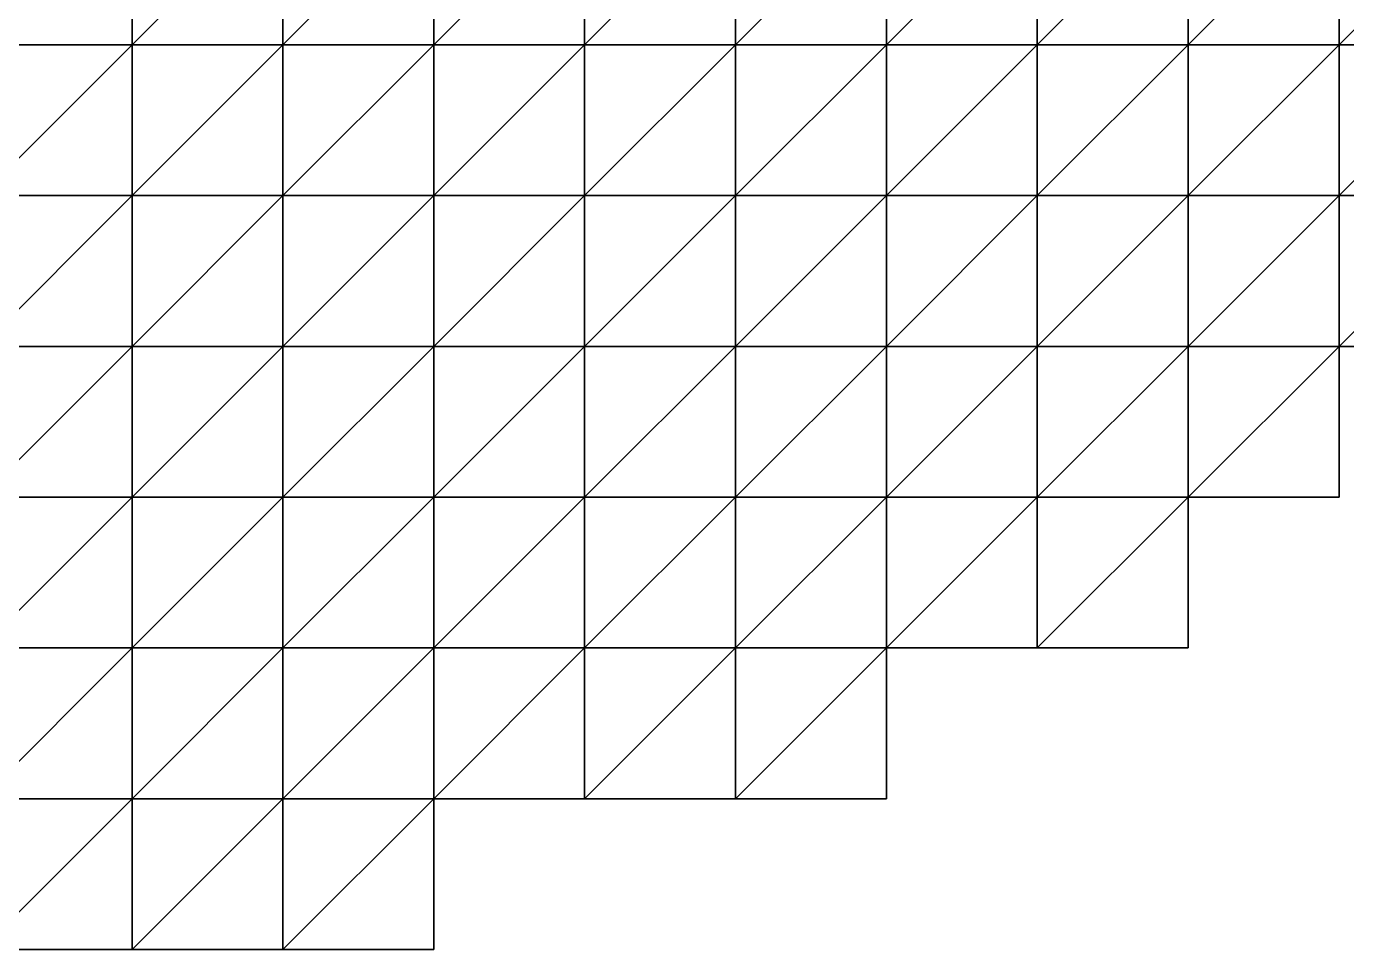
# Model space of a CAD drawing. Extents: x 292020 to 295740, y 4557680 to 4560040.
# Drawn here: x 294126 to 294301, y 4558420 to 4558542.4 of the extents above; entities that cross this region are included whole.
import ezdxf

# ---------------------------------------------------------------- set-up
doc = ezdxf.new("R2010")
doc.units = 0
doc.layers.add('RUN201_4_-_RUN201_NODOMAIN5_20X', color=7, linetype='CONTINUOUS')

msp = doc.modelspace()

# ---------------------------------------------------------------- linework, layer by layer
at = {"layer": 'RUN201_4_-_RUN201_NODOMAIN5_20X'}
for points in [[(294120, 4558560, 1840), (294120, 4558540, 1840), (294140, 4558560, 1840)], [(294140, 4558560, 1840), (294120, 4558540, 1840), (294140, 4558540, 1840)], [(294140, 4558560, 1960), (294120, 4558540, 1960), (294120, 4558560, 1960)], [(294140, 4558540, 1960), (294120, 4558540, 1960), (294140, 4558560, 1960)], [(294140, 4558560, 1820), (294140, 4558540, 1820), (294160, 4558560, 1820)], [(294160, 4558560, 1820), (294140, 4558540, 1820), (294160, 4558540, 1820)], [(294140, 4558560, 1820), (294140, 4558540, 1840), (294140, 4558540, 1820)], [(294140, 4558560, 1840), (294140, 4558540, 1840), (294140, 4558560, 1820)], [(294160, 4558560, 1960), (294140, 4558540, 1960), (294140, 4558560, 1960)], [(294160, 4558540, 1960), (294140, 4558540, 1960), (294160, 4558560, 1960)], [(294160, 4558560, 1820), (294160, 4558540, 1820), (294180, 4558560, 1820)], [(294180, 4558560, 1820), (294160, 4558540, 1820), (294180, 4558540, 1820)], [(294180, 4558560, 1960), (294160, 4558540, 1960), (294160, 4558560, 1960)], [(294180, 4558540, 1960), (294160, 4558540, 1960), (294180, 4558560, 1960)], [(294180, 4558540, 1820), (294180, 4558540, 1840), (294180, 4558560, 1820)], [(294180, 4558560, 1820), (294180, 4558540, 1840), (294180, 4558560, 1840)], [(294180, 4558560, 1840), (294180, 4558540, 1840), (294200, 4558560, 1840)], [(294200, 4558560, 1840), (294180, 4558540, 1840), (294200, 4558540, 1840)], [(294200, 4558560, 1960), (294180, 4558540, 1960), (294180, 4558560, 1960)], [(294200, 4558540, 1960), (294180, 4558540, 1960), (294200, 4558560, 1960)], [(294200, 4558560, 1840), (294200, 4558540, 1840), (294220, 4558560, 1840)], [(294220, 4558560, 1840), (294200, 4558540, 1840), (294220, 4558540, 1840)], [(294220, 4558560, 1960), (294200, 4558540, 1960), (294200, 4558560, 1960)], [(294220, 4558540, 1960), (294200, 4558540, 1960), (294220, 4558560, 1960)], [(294220, 4558540, 1840), (294220, 4558540, 1860), (294220, 4558560, 1840)], [(294220, 4558560, 1840), (294220, 4558540, 1860), (294220, 4558560, 1860)], [(294220, 4558560, 1860), (294220, 4558540, 1860), (294240, 4558560, 1860)], [(294240, 4558560, 1860), (294220, 4558540, 1860), (294240, 4558540, 1860)], [(294240, 4558560, 1960), (294220, 4558540, 1960), (294220, 4558560, 1960)], [(294240, 4558540, 1960), (294220, 4558540, 1960), (294240, 4558560, 1960)], [(294240, 4558560, 1860), (294240, 4558540, 1860), (294260, 4558560, 1860)], [(294260, 4558560, 1860), (294240, 4558540, 1860), (294260, 4558540, 1860)], [(294260, 4558560, 1960), (294240, 4558540, 1960), (294240, 4558560, 1960)], [(294260, 4558540, 1960), (294240, 4558540, 1960), (294260, 4558560, 1960)], [(294260, 4558540, 1860), (294260, 4558540, 1880), (294260, 4558560, 1860)], [(294260, 4558560, 1860), (294260, 4558540, 1880), (294260, 4558560, 1880)], [(294260, 4558560, 1880), (294260, 4558540, 1880), (294280, 4558560, 1880)], [(294280, 4558560, 1880), (294260, 4558540, 1880), (294280, 4558540, 1880)], [(294280, 4558560, 1960), (294260, 4558540, 1960), (294260, 4558560, 1960)], [(294280, 4558540, 1960), (294260, 4558540, 1960), (294280, 4558560, 1960)], [(294280, 4558540, 1880), (294280, 4558540, 1900), (294280, 4558560, 1880)], [(294280, 4558560, 1880), (294280, 4558540, 1900), (294280, 4558560, 1900)], [(294280, 4558560, 1900), (294280, 4558540, 1900), (294300, 4558560, 1900)], [(294300, 4558560, 1900), (294280, 4558540, 1900), (294300, 4558540, 1900)], [(294300, 4558560, 1960), (294280, 4558540, 1960), (294280, 4558560, 1960)], [(294300, 4558540, 1960), (294280, 4558540, 1960), (294300, 4558560, 1960)], [(294300, 4558560, 1900), (294300, 4558540, 1900), (294320, 4558560, 1900)], [(294320, 4558560, 1900), (294300, 4558540, 1900), (294320, 4558540, 1900)], [(294320, 4558560, 1960), (294300, 4558540, 1960), (294300, 4558560, 1960)], [(294320, 4558540, 1960), (294300, 4558540, 1960), (294320, 4558560, 1960)], [(294120, 4558540, 1840), (294120, 4558540, 1860), (294140, 4558540, 1840)], [(294140, 4558540, 1840), (294120, 4558540, 1860), (294140, 4558540, 1860)], [(294120, 4558540, 1860), (294120, 4558520, 1860), (294140, 4558540, 1860)], [(294140, 4558540, 1860), (294120, 4558520, 1860), (294140, 4558520, 1860)], [(294140, 4558540, 1960), (294120, 4558520, 1960), (294120, 4558540, 1960)], [(294140, 4558520, 1960), (294120, 4558520, 1960), (294140, 4558540, 1960)], [(294140, 4558540, 1820), (294140, 4558540, 1840), (294160, 4558540, 1820)], [(294160, 4558540, 1820), (294140, 4558540, 1840), (294160, 4558540, 1840)], [(294140, 4558540, 1840), (294140, 4558520, 1840), (294160, 4558540, 1840)], [(294160, 4558540, 1840), (294140, 4558520, 1840), (294160, 4558520, 1840)], [(294140, 4558540, 1840), (294140, 4558520, 1860), (294140, 4558520, 1840)], [(294140, 4558540, 1860), (294140, 4558520, 1860), (294140, 4558540, 1840)], [(294160, 4558540, 1960), (294140, 4558520, 1960), (294140, 4558540, 1960)], [(294160, 4558520, 1960), (294140, 4558520, 1960), (294160, 4558540, 1960)], [(294160, 4558540, 1820), (294160, 4558540, 1840), (294180, 4558540, 1820)], [(294180, 4558540, 1820), (294160, 4558540, 1840), (294180, 4558540, 1840)], [(294160, 4558540, 1840), (294160, 4558520, 1840), (294180, 4558540, 1840)], [(294180, 4558540, 1840), (294160, 4558520, 1840), (294180, 4558520, 1840)], [(294180, 4558540, 1960), (294160, 4558520, 1960), (294160, 4558540, 1960)], [(294180, 4558520, 1960), (294160, 4558520, 1960), (294180, 4558540, 1960)], [(294180, 4558520, 1840), (294180, 4558520, 1860), (294180, 4558540, 1840)], [(294180, 4558540, 1840), (294180, 4558520, 1860), (294180, 4558540, 1860)], [(294180, 4558540, 1840), (294180, 4558540, 1860), (294200, 4558540, 1840)], [(294200, 4558540, 1840), (294180, 4558540, 1860), (294200, 4558540, 1860)], [(294180, 4558540, 1860), (294180, 4558520, 1860), (294200, 4558540, 1860)], [(294200, 4558540, 1860), (294180, 4558520, 1860), (294200, 4558520, 1860)], [(294200, 4558540, 1960), (294180, 4558520, 1960), (294180, 4558540, 1960)], [(294200, 4558520, 1960), (294180, 4558520, 1960), (294200, 4558540, 1960)], [(294200, 4558540, 1840), (294200, 4558540, 1860), (294220, 4558540, 1840)], [(294220, 4558540, 1840), (294200, 4558540, 1860), (294220, 4558540, 1860)], [(294200, 4558540, 1860), (294200, 4558520, 1860), (294220, 4558540, 1860)], [(294220, 4558540, 1860), (294200, 4558520, 1860), (294220, 4558520, 1860)], [(294220, 4558540, 1960), (294200, 4558520, 1960), (294200, 4558540, 1960)], [(294220, 4558520, 1960), (294200, 4558520, 1960), (294220, 4558540, 1960)], [(294220, 4558520, 1860), (294220, 4558520, 1880), (294220, 4558540, 1860)], [(294220, 4558540, 1860), (294220, 4558520, 1880), (294220, 4558540, 1880)], [(294220, 4558540, 1860), (294220, 4558540, 1880), (294240, 4558540, 1860)], [(294240, 4558540, 1860), (294220, 4558540, 1880), (294240, 4558540, 1880)], [(294220, 4558540, 1880), (294220, 4558520, 1880), (294240, 4558540, 1880)], [(294240, 4558540, 1880), (294220, 4558520, 1880), (294240, 4558520, 1880)], [(294240, 4558540, 1960), (294220, 4558520, 1960), (294220, 4558540, 1960)], [(294240, 4558520, 1960), (294220, 4558520, 1960), (294240, 4558540, 1960)], [(294240, 4558540, 1860), (294240, 4558540, 1880), (294260, 4558540, 1860)], [(294260, 4558540, 1860), (294240, 4558540, 1880), (294260, 4558540, 1880)], [(294240, 4558540, 1880), (294240, 4558520, 1880), (294260, 4558540, 1880)], [(294260, 4558540, 1880), (294240, 4558520, 1880), (294260, 4558520, 1880)], [(294260, 4558540, 1960), (294240, 4558520, 1960), (294240, 4558540, 1960)], [(294260, 4558520, 1960), (294240, 4558520, 1960), (294260, 4558540, 1960)], [(294260, 4558520, 1880), (294260, 4558520, 1900), (294260, 4558540, 1880)], [(294260, 4558540, 1880), (294260, 4558520, 1900), (294260, 4558540, 1900)], [(294260, 4558540, 1880), (294260, 4558540, 1900), (294280, 4558540, 1880)], [(294280, 4558540, 1880), (294260, 4558540, 1900), (294280, 4558540, 1900)], [(294260, 4558540, 1900), (294260, 4558520, 1900), (294280, 4558540, 1900)], [(294280, 4558540, 1900), (294260, 4558520, 1900), (294280, 4558520, 1900)], [(294280, 4558540, 1960), (294260, 4558520, 1960), (294260, 4558540, 1960)], [(294280, 4558520, 1960), (294260, 4558520, 1960), (294280, 4558540, 1960)], [(294280, 4558540, 1900), (294280, 4558520, 1900), (294300, 4558540, 1900)], [(294300, 4558540, 1900), (294280, 4558520, 1900), (294300, 4558520, 1900)], [(294300, 4558540, 1960), (294280, 4558520, 1960), (294280, 4558540, 1960)], [(294300, 4558520, 1960), (294280, 4558520, 1960), (294300, 4558540, 1960)], [(294300, 4558520, 1900), (294300, 4558520, 1920), (294300, 4558540, 1900)], [(294300, 4558540, 1900), (294300, 4558520, 1920), (294300, 4558540, 1920)], [(294300, 4558540, 1900), (294300, 4558540, 1920), (294320, 4558540, 1900)], [(294320, 4558540, 1900), (294300, 4558540, 1920), (294320, 4558540, 1920)], [(294300, 4558540, 1920), (294300, 4558520, 1920), (294320, 4558540, 1920)], [(294320, 4558540, 1920), (294300, 4558520, 1920), (294320, 4558520, 1920)], [(294320, 4558540, 1960), (294300, 4558520, 1960), (294300, 4558540, 1960)], [(294320, 4558520, 1960), (294300, 4558520, 1960), (294320, 4558540, 1960)], [(294120, 4558520, 1860), (294120, 4558520, 1880), (294140, 4558520, 1860)], [(294140, 4558520, 1860), (294120, 4558520, 1880), (294140, 4558520, 1880)], [(294120, 4558520, 1880), (294120, 4558500, 1880), (294140, 4558520, 1880)], [(294140, 4558520, 1880), (294120, 4558500, 1880), (294140, 4558500, 1880)], [(294140, 4558520, 1960), (294120, 4558500, 1960), (294120, 4558520, 1960)], [(294140, 4558500, 1960), (294120, 4558500, 1960), (294140, 4558520, 1960)], [(294140, 4558520, 1840), (294140, 4558520, 1860), (294160, 4558520, 1840)], [(294160, 4558520, 1840), (294140, 4558520, 1860), (294160, 4558520, 1860)], [(294140, 4558520, 1860), (294140, 4558500, 1860), (294160, 4558520, 1860)], [(294160, 4558520, 1860), (294140, 4558500, 1860), (294160, 4558500, 1860)], [(294140, 4558520, 1860), (294140, 4558500, 1880), (294140, 4558500, 1860)], [(294140, 4558520, 1880), (294140, 4558500, 1880), (294140, 4558520, 1860)], [(294160, 4558520, 1960), (294140, 4558500, 1960), (294140, 4558520, 1960)], [(294160, 4558500, 1960), (294140, 4558500, 1960), (294160, 4558520, 1960)], [(294160, 4558520, 1840), (294160, 4558520, 1860), (294180, 4558520, 1840)], [(294180, 4558520, 1840), (294160, 4558520, 1860), (294180, 4558520, 1860)], [(294160, 4558520, 1860), (294160, 4558500, 1860), (294180, 4558520, 1860)], [(294180, 4558520, 1860), (294160, 4558500, 1860), (294180, 4558500, 1860)], [(294180, 4558520, 1960), (294160, 4558500, 1960), (294160, 4558520, 1960)], [(294180, 4558500, 1960), (294160, 4558500, 1960), (294180, 4558520, 1960)], [(294180, 4558500, 1860), (294180, 4558500, 1880), (294180, 4558520, 1860)], [(294180, 4558520, 1860), (294180, 4558500, 1880), (294180, 4558520, 1880)], [(294180, 4558520, 1860), (294180, 4558520, 1880), (294200, 4558520, 1860)], [(294200, 4558520, 1860), (294180, 4558520, 1880), (294200, 4558520, 1880)], [(294180, 4558520, 1880), (294180, 4558500, 1880), (294200, 4558520, 1880)], [(294200, 4558520, 1880), (294180, 4558500, 1880), (294200, 4558500, 1880)], [(294200, 4558520, 1960), (294180, 4558500, 1960), (294180, 4558520, 1960)], [(294200, 4558500, 1960), (294180, 4558500, 1960), (294200, 4558520, 1960)], [(294200, 4558520, 1860), (294200, 4558520, 1880), (294220, 4558520, 1860)], [(294220, 4558520, 1860), (294200, 4558520, 1880), (294220, 4558520, 1880)], [(294200, 4558520, 1880), (294200, 4558500, 1880), (294220, 4558520, 1880)], [(294220, 4558520, 1880), (294200, 4558500, 1880), (294220, 4558500, 1880)], [(294220, 4558520, 1960), (294200, 4558500, 1960), (294200, 4558520, 1960)], [(294220, 4558500, 1960), (294200, 4558500, 1960), (294220, 4558520, 1960)], [(294220, 4558520, 1880), (294220, 4558500, 1880), (294240, 4558520, 1880)], [(294240, 4558520, 1880), (294220, 4558500, 1880), (294240, 4558500, 1880)], [(294240, 4558520, 1960), (294220, 4558500, 1960), (294220, 4558520, 1960)], [(294240, 4558500, 1960), (294220, 4558500, 1960), (294240, 4558520, 1960)], [(294240, 4558500, 1880), (294240, 4558500, 1900), (294240, 4558520, 1880)], [(294240, 4558520, 1880), (294240, 4558500, 1900), (294240, 4558520, 1900)], [(294240, 4558520, 1880), (294240, 4558520, 1900), (294260, 4558520, 1880)], [(294260, 4558520, 1880), (294240, 4558520, 1900), (294260, 4558520, 1900)], [(294240, 4558520, 1900), (294240, 4558500, 1900), (294260, 4558520, 1900)], [(294260, 4558520, 1900), (294240, 4558500, 1900), (294260, 4558500, 1900)], [(294260, 4558520, 1960), (294240, 4558500, 1960), (294240, 4558520, 1960)], [(294260, 4558500, 1960), (294240, 4558500, 1960), (294260, 4558520, 1960)], [(294260, 4558520, 1900), (294260, 4558500, 1900), (294280, 4558520, 1900)], [(294280, 4558520, 1900), (294260, 4558500, 1900), (294280, 4558500, 1900)], [(294280, 4558520, 1960), (294260, 4558500, 1960), (294260, 4558520, 1960)], [(294280, 4558500, 1960), (294260, 4558500, 1960), (294280, 4558520, 1960)], [(294280, 4558500, 1900), (294280, 4558500, 1920), (294280, 4558520, 1900)], [(294280, 4558520, 1900), (294280, 4558500, 1920), (294280, 4558520, 1920)], [(294280, 4558520, 1900), (294280, 4558520, 1920), (294300, 4558520, 1900)], [(294300, 4558520, 1900), (294280, 4558520, 1920), (294300, 4558520, 1920)], [(294280, 4558520, 1920), (294280, 4558500, 1920), (294300, 4558520, 1920)], [(294300, 4558520, 1920), (294280, 4558500, 1920), (294300, 4558500, 1920)], [(294300, 4558520, 1960), (294280, 4558500, 1960), (294280, 4558520, 1960)], [(294300, 4558500, 1960), (294280, 4558500, 1960), (294300, 4558520, 1960)], [(294300, 4558500, 1920), (294300, 4558500, 1940), (294300, 4558520, 1920)], [(294300, 4558520, 1920), (294300, 4558500, 1940), (294300, 4558520, 1940)], [(294300, 4558520, 1920), (294300, 4558520, 1940), (294320, 4558520, 1920)], [(294320, 4558520, 1920), (294300, 4558520, 1940), (294320, 4558520, 1940)], [(294300, 4558520, 1940), (294300, 4558500, 1940), (294320, 4558520, 1940)], [(294320, 4558520, 1940), (294300, 4558500, 1940), (294320, 4558500, 1940)], [(294320, 4558520, 1960), (294300, 4558500, 1960), (294300, 4558520, 1960)], [(294320, 4558500, 1960), (294300, 4558500, 1960), (294320, 4558520, 1960)], [(294120, 4558500, 1880), (294120, 4558500, 1900), (294140, 4558500, 1880)], [(294140, 4558500, 1880), (294120, 4558500, 1900), (294140, 4558500, 1900)], [(294120, 4558500, 1900), (294120, 4558480, 1900), (294140, 4558500, 1900)], [(294140, 4558500, 1900), (294120, 4558480, 1900), (294140, 4558480, 1900)], [(294140, 4558500, 1960), (294120, 4558480, 1960), (294120, 4558500, 1960)], [(294140, 4558480, 1960), (294120, 4558480, 1960), (294140, 4558500, 1960)], [(294140, 4558500, 1860), (294140, 4558500, 1880), (294160, 4558500, 1860)], [(294160, 4558500, 1860), (294140, 4558500, 1880), (294160, 4558500, 1880)], [(294140, 4558500, 1880), (294140, 4558480, 1880), (294160, 4558500, 1880)], [(294160, 4558500, 1880), (294140, 4558480, 1880), (294160, 4558480, 1880)], [(294140, 4558500, 1880), (294140, 4558480, 1900), (294140, 4558480, 1880)], [(294140, 4558500, 1900), (294140, 4558480, 1900), (294140, 4558500, 1880)], [(294160, 4558500, 1960), (294140, 4558480, 1960), (294140, 4558500, 1960)], [(294160, 4558480, 1960), (294140, 4558480, 1960), (294160, 4558500, 1960)], [(294160, 4558500, 1860), (294160, 4558500, 1880), (294180, 4558500, 1860)], [(294180, 4558500, 1860), (294160, 4558500, 1880), (294180, 4558500, 1880)], [(294160, 4558500, 1880), (294160, 4558480, 1880), (294180, 4558500, 1880)], [(294180, 4558500, 1880), (294160, 4558480, 1880), (294180, 4558480, 1880)], [(294180, 4558500, 1960), (294160, 4558480, 1960), (294160, 4558500, 1960)], [(294180, 4558480, 1960), (294160, 4558480, 1960), (294180, 4558500, 1960)], [(294180, 4558480, 1880), (294180, 4558480, 1900), (294180, 4558500, 1880)], [(294180, 4558500, 1880), (294180, 4558480, 1900), (294180, 4558500, 1900)], [(294180, 4558500, 1880), (294180, 4558500, 1900), (294200, 4558500, 1880)], [(294200, 4558500, 1880), (294180, 4558500, 1900), (294200, 4558500, 1900)], [(294180, 4558500, 1900), (294180, 4558480, 1900), (294200, 4558500, 1900)], [(294200, 4558500, 1900), (294180, 4558480, 1900), (294200, 4558480, 1900)], [(294200, 4558500, 1960), (294180, 4558480, 1960), (294180, 4558500, 1960)], [(294200, 4558480, 1960), (294180, 4558480, 1960), (294200, 4558500, 1960)], [(294200, 4558500, 1880), (294200, 4558500, 1900), (294220, 4558500, 1880)], [(294220, 4558500, 1880), (294200, 4558500, 1900), (294220, 4558500, 1900)], [(294200, 4558500, 1900), (294200, 4558480, 1900), (294220, 4558500, 1900)], [(294220, 4558500, 1900), (294200, 4558480, 1900), (294220, 4558480, 1900)], [(294220, 4558500, 1960), (294200, 4558480, 1960), (294200, 4558500, 1960)], [(294220, 4558480, 1960), (294200, 4558480, 1960), (294220, 4558500, 1960)], [(294220, 4558500, 1880), (294220, 4558500, 1900), (294240, 4558500, 1880)], [(294240, 4558500, 1880), (294220, 4558500, 1900), (294240, 4558500, 1900)], [(294220, 4558500, 1900), (294220, 4558480, 1900), (294240, 4558500, 1900)], [(294240, 4558500, 1900), (294220, 4558480, 1900), (294240, 4558480, 1900)], [(294240, 4558500, 1960), (294220, 4558480, 1960), (294220, 4558500, 1960)], [(294240, 4558480, 1960), (294220, 4558480, 1960), (294240, 4558500, 1960)], [(294240, 4558480, 1900), (294240, 4558480, 1920), (294240, 4558500, 1900)], [(294240, 4558500, 1900), (294240, 4558480, 1920), (294240, 4558500, 1920)], [(294240, 4558500, 1900), (294240, 4558500, 1920), (294260, 4558500, 1900)], [(294260, 4558500, 1900), (294240, 4558500, 1920), (294260, 4558500, 1920)], [(294240, 4558500, 1920), (294240, 4558480, 1920), (294260, 4558500, 1920)], [(294260, 4558500, 1920), (294240, 4558480, 1920), (294260, 4558480, 1920)], [(294260, 4558500, 1960), (294240, 4558480, 1960), (294240, 4558500, 1960)], [(294260, 4558480, 1960), (294240, 4558480, 1960), (294260, 4558500, 1960)], [(294260, 4558500, 1900), (294260, 4558500, 1920), (294280, 4558500, 1900)], [(294280, 4558500, 1900), (294260, 4558500, 1920), (294280, 4558500, 1920)], [(294260, 4558500, 1920), (294260, 4558480, 1920), (294280, 4558500, 1920)], [(294280, 4558500, 1920), (294260, 4558480, 1920), (294280, 4558480, 1920)], [(294280, 4558500, 1960), (294260, 4558480, 1960), (294260, 4558500, 1960)], [(294280, 4558480, 1960), (294260, 4558480, 1960), (294280, 4558500, 1960)], [(294280, 4558480, 1920), (294280, 4558480, 1940), (294280, 4558500, 1920)], [(294280, 4558500, 1920), (294280, 4558480, 1940), (294280, 4558500, 1940)], [(294280, 4558500, 1920), (294280, 4558500, 1940), (294300, 4558500, 1920)], [(294300, 4558500, 1920), (294280, 4558500, 1940), (294300, 4558500, 1940)], [(294280, 4558500, 1940), (294280, 4558480, 1940), (294300, 4558500, 1940)], [(294300, 4558500, 1940), (294280, 4558480, 1940), (294300, 4558480, 1940)], [(294300, 4558500, 1960), (294280, 4558480, 1960), (294280, 4558500, 1960)], [(294300, 4558480, 1960), (294280, 4558480, 1960), (294300, 4558500, 1960)], [(294300, 4558480, 1940), (294300, 4558480, 1960), (294300, 4558500, 1940)], [(294300, 4558500, 1940), (294300, 4558480, 1960), (294300, 4558500, 1960)], [(294300, 4558500, 1940), (294300, 4558500, 1960), (294320, 4558500, 1940)], [(294320, 4558500, 1940), (294300, 4558500, 1960), (294320, 4558500, 1960)], [(294120, 4558480, 1900), (294120, 4558480, 1920), (294140, 4558480, 1900)], [(294140, 4558480, 1900), (294120, 4558480, 1920), (294140, 4558480, 1920)], [(294120, 4558480, 1920), (294120, 4558460, 1920), (294140, 4558480, 1920)], [(294140, 4558480, 1920), (294120, 4558460, 1920), (294140, 4558460, 1920)], [(294140, 4558480, 1960), (294120, 4558460, 1960), (294120, 4558480, 1960)], [(294140, 4558460, 1960), (294120, 4558460, 1960), (294140, 4558480, 1960)], [(294140, 4558480, 1880), (294140, 4558480, 1900), (294160, 4558480, 1880)], [(294160, 4558480, 1880), (294140, 4558480, 1900), (294160, 4558480, 1900)], [(294140, 4558480, 1900), (294140, 4558460, 1900), (294160, 4558480, 1900)], [(294160, 4558480, 1900), (294140, 4558460, 1900), (294160, 4558460, 1900)], [(294140, 4558480, 1900), (294140, 4558460, 1920), (294140, 4558460, 1900)], [(294140, 4558480, 1920), (294140, 4558460, 1920), (294140, 4558480, 1900)], [(294160, 4558480, 1960), (294140, 4558460, 1960), (294140, 4558480, 1960)], [(294160, 4558460, 1960), (294140, 4558460, 1960), (294160, 4558480, 1960)], [(294160, 4558480, 1880), (294160, 4558480, 1900), (294180, 4558480, 1880)], [(294180, 4558480, 1880), (294160, 4558480, 1900), (294180, 4558480, 1900)], [(294160, 4558480, 1900), (294160, 4558460, 1900), (294180, 4558480, 1900)], [(294180, 4558480, 1900), (294160, 4558460, 1900), (294180, 4558460, 1900)], [(294180, 4558480, 1960), (294160, 4558460, 1960), (294160, 4558480, 1960)], [(294180, 4558460, 1960), (294160, 4558460, 1960), (294180, 4558480, 1960)], [(294180, 4558460, 1900), (294180, 4558460, 1920), (294180, 4558480, 1900)], [(294180, 4558480, 1900), (294180, 4558460, 1920), (294180, 4558480, 1920)], [(294180, 4558480, 1900), (294180, 4558480, 1920), (294200, 4558480, 1900)], [(294200, 4558480, 1900), (294180, 4558480, 1920), (294200, 4558480, 1920)], [(294180, 4558480, 1920), (294180, 4558460, 1920), (294200, 4558480, 1920)], [(294200, 4558480, 1920), (294180, 4558460, 1920), (294200, 4558460, 1920)], [(294200, 4558480, 1960), (294180, 4558460, 1960), (294180, 4558480, 1960)], [(294200, 4558460, 1960), (294180, 4558460, 1960), (294200, 4558480, 1960)], [(294200, 4558480, 1900), (294200, 4558480, 1920), (294220, 4558480, 1900)], [(294220, 4558480, 1900), (294200, 4558480, 1920), (294220, 4558480, 1920)], [(294200, 4558480, 1920), (294200, 4558460, 1920), (294220, 4558480, 1920)], [(294220, 4558480, 1920), (294200, 4558460, 1920), (294220, 4558460, 1920)], [(294220, 4558480, 1960), (294200, 4558460, 1960), (294200, 4558480, 1960)], [(294220, 4558460, 1960), (294200, 4558460, 1960), (294220, 4558480, 1960)], [(294220, 4558480, 1900), (294220, 4558480, 1920), (294240, 4558480, 1900)], [(294240, 4558480, 1900), (294220, 4558480, 1920), (294240, 4558480, 1920)], [(294220, 4558480, 1920), (294220, 4558460, 1920), (294240, 4558480, 1920)], [(294240, 4558480, 1920), (294220, 4558460, 1920), (294240, 4558460, 1920)], [(294240, 4558480, 1960), (294220, 4558460, 1960), (294220, 4558480, 1960)], [(294240, 4558460, 1960), (294220, 4558460, 1960), (294240, 4558480, 1960)], [(294240, 4558460, 1920), (294240, 4558460, 1940), (294240, 4558480, 1920)], [(294240, 4558480, 1920), (294240, 4558460, 1940), (294240, 4558480, 1940)], [(294240, 4558480, 1920), (294240, 4558480, 1940), (294260, 4558480, 1920)], [(294260, 4558480, 1920), (294240, 4558480, 1940), (294260, 4558480, 1940)], [(294240, 4558480, 1940), (294240, 4558460, 1940), (294260, 4558480, 1940)], [(294260, 4558480, 1940), (294240, 4558460, 1940), (294260, 4558460, 1940)], [(294260, 4558480, 1960), (294240, 4558460, 1960), (294240, 4558480, 1960)], [(294260, 4558460, 1960), (294240, 4558460, 1960), (294260, 4558480, 1960)], [(294260, 4558480, 1920), (294260, 4558480, 1940), (294280, 4558480, 1920)], [(294280, 4558480, 1920), (294260, 4558480, 1940), (294280, 4558480, 1940)], [(294260, 4558480, 1940), (294260, 4558460, 1940), (294280, 4558480, 1940)], [(294280, 4558480, 1940), (294260, 4558460, 1940), (294280, 4558460, 1940)], [(294280, 4558480, 1960), (294260, 4558460, 1960), (294260, 4558480, 1960)], [(294280, 4558460, 1960), (294260, 4558460, 1960), (294280, 4558480, 1960)], [(294280, 4558460, 1940), (294280, 4558460, 1960), (294280, 4558480, 1940)], [(294280, 4558480, 1940), (294280, 4558460, 1960), (294280, 4558480, 1960)], [(294280, 4558480, 1940), (294280, 4558480, 1960), (294300, 4558480, 1940)], [(294300, 4558480, 1940), (294280, 4558480, 1960), (294300, 4558480, 1960)], [(294120, 4558460, 1920), (294120, 4558440, 1920), (294140, 4558460, 1920)], [(294140, 4558460, 1920), (294120, 4558440, 1920), (294140, 4558440, 1920)], [(294140, 4558460, 1960), (294120, 4558440, 1960), (294120, 4558460, 1960)], [(294140, 4558440, 1960), (294120, 4558440, 1960), (294140, 4558460, 1960)], [(294140, 4558460, 1900), (294140, 4558460, 1920), (294160, 4558460, 1900)], [(294160, 4558460, 1900), (294140, 4558460, 1920), (294160, 4558460, 1920)], [(294140, 4558460, 1920), (294140, 4558440, 1920), (294160, 4558460, 1920)], [(294160, 4558460, 1920), (294140, 4558440, 1920), (294160, 4558440, 1920)], [(294160, 4558460, 1960), (294140, 4558440, 1960), (294140, 4558460, 1960)], [(294160, 4558440, 1960), (294140, 4558440, 1960), (294160, 4558460, 1960)], [(294160, 4558460, 1900), (294160, 4558460, 1920), (294180, 4558460, 1900)], [(294180, 4558460, 1900), (294160, 4558460, 1920), (294180, 4558460, 1920)], [(294160, 4558460, 1920), (294160, 4558440, 1920), (294180, 4558460, 1920)], [(294180, 4558460, 1920), (294160, 4558440, 1920), (294180, 4558440, 1920)], [(294180, 4558460, 1960), (294160, 4558440, 1960), (294160, 4558460, 1960)], [(294180, 4558440, 1960), (294160, 4558440, 1960), (294180, 4558460, 1960)], [(294180, 4558440, 1920), (294180, 4558440, 1940), (294180, 4558460, 1920)], [(294180, 4558460, 1920), (294180, 4558440, 1940), (294180, 4558460, 1940)], [(294180, 4558460, 1920), (294180, 4558460, 1940), (294200, 4558460, 1920)], [(294200, 4558460, 1920), (294180, 4558460, 1940), (294200, 4558460, 1940)], [(294180, 4558460, 1940), (294180, 4558440, 1940), (294200, 4558460, 1940)], [(294200, 4558460, 1940), (294180, 4558440, 1940), (294200, 4558440, 1940)], [(294200, 4558460, 1960), (294180, 4558440, 1960), (294180, 4558460, 1960)], [(294200, 4558440, 1960), (294180, 4558440, 1960), (294200, 4558460, 1960)], [(294200, 4558460, 1920), (294200, 4558460, 1940), (294220, 4558460, 1920)], [(294220, 4558460, 1920), (294200, 4558460, 1940), (294220, 4558460, 1940)], [(294200, 4558460, 1940), (294200, 4558440, 1940), (294220, 4558460, 1940)], [(294220, 4558460, 1940), (294200, 4558440, 1940), (294220, 4558440, 1940)], [(294220, 4558460, 1960), (294200, 4558440, 1960), (294200, 4558460, 1960)], [(294220, 4558440, 1960), (294200, 4558440, 1960), (294220, 4558460, 1960)], [(294220, 4558460, 1920), (294220, 4558460, 1940), (294240, 4558460, 1920)], [(294240, 4558460, 1920), (294220, 4558460, 1940), (294240, 4558460, 1940)], [(294220, 4558460, 1940), (294220, 4558440, 1940), (294240, 4558460, 1940)], [(294240, 4558460, 1940), (294220, 4558440, 1940), (294240, 4558440, 1940)], [(294240, 4558460, 1960), (294220, 4558440, 1960), (294220, 4558460, 1960)], [(294240, 4558440, 1960), (294220, 4558440, 1960), (294240, 4558460, 1960)], [(294240, 4558440, 1940), (294240, 4558440, 1960), (294240, 4558460, 1940)], [(294240, 4558460, 1940), (294240, 4558440, 1960), (294240, 4558460, 1960)], [(294240, 4558460, 1940), (294240, 4558460, 1960), (294260, 4558460, 1940)], [(294260, 4558460, 1940), (294240, 4558460, 1960), (294260, 4558460, 1960)], [(294260, 4558460, 1940), (294260, 4558460, 1960), (294280, 4558460, 1940)], [(294280, 4558460, 1940), (294260, 4558460, 1960), (294280, 4558460, 1960)], [(294120, 4558440, 1920), (294120, 4558440, 1940), (294140, 4558440, 1920)], [(294140, 4558440, 1920), (294120, 4558440, 1940), (294140, 4558440, 1940)], [(294120, 4558440, 1940), (294120, 4558420, 1940), (294140, 4558440, 1940)], [(294140, 4558440, 1940), (294120, 4558420, 1940), (294140, 4558420, 1940)], [(294140, 4558440, 1960), (294120, 4558420, 1960), (294120, 4558440, 1960)], [(294140, 4558420, 1960), (294120, 4558420, 1960), (294140, 4558440, 1960)], [(294140, 4558440, 1920), (294140, 4558440, 1940), (294160, 4558440, 1920)], [(294160, 4558440, 1920), (294140, 4558440, 1940), (294160, 4558440, 1940)], [(294140, 4558440, 1940), (294140, 4558420, 1940), (294160, 4558440, 1940)], [(294160, 4558440, 1940), (294140, 4558420, 1940), (294160, 4558420, 1940)], [(294160, 4558440, 1960), (294140, 4558420, 1960), (294140, 4558440, 1960)], [(294160, 4558420, 1960), (294140, 4558420, 1960), (294160, 4558440, 1960)], [(294160, 4558440, 1920), (294160, 4558440, 1940), (294180, 4558440, 1920)], [(294180, 4558440, 1920), (294160, 4558440, 1940), (294180, 4558440, 1940)], [(294160, 4558440, 1940), (294160, 4558420, 1940), (294180, 4558440, 1940)], [(294180, 4558440, 1940), (294160, 4558420, 1940), (294180, 4558420, 1940)], [(294180, 4558440, 1960), (294160, 4558420, 1960), (294160, 4558440, 1960)], [(294180, 4558420, 1960), (294160, 4558420, 1960), (294180, 4558440, 1960)], [(294180, 4558420, 1940), (294180, 4558420, 1960), (294180, 4558440, 1940)], [(294180, 4558440, 1940), (294180, 4558420, 1960), (294180, 4558440, 1960)], [(294180, 4558440, 1940), (294180, 4558440, 1960), (294200, 4558440, 1940)], [(294200, 4558440, 1940), (294180, 4558440, 1960), (294200, 4558440, 1960)], [(294200, 4558440, 1940), (294200, 4558440, 1960), (294220, 4558440, 1940)], [(294220, 4558440, 1940), (294200, 4558440, 1960), (294220, 4558440, 1960)], [(294220, 4558440, 1940), (294220, 4558440, 1960), (294240, 4558440, 1940)], [(294240, 4558440, 1940), (294220, 4558440, 1960), (294240, 4558440, 1960)], [(294120, 4558420, 1940), (294120, 4558420, 1960), (294140, 4558420, 1940)], [(294140, 4558420, 1940), (294120, 4558420, 1960), (294140, 4558420, 1960)], [(294140, 4558420, 1940), (294140, 4558420, 1960), (294160, 4558420, 1940)], [(294160, 4558420, 1940), (294140, 4558420, 1960), (294160, 4558420, 1960)], [(294160, 4558420, 1940), (294160, 4558420, 1960), (294180, 4558420, 1940)], [(294180, 4558420, 1940), (294160, 4558420, 1960), (294180, 4558420, 1960)]]:
    msp.add_3dface(points, dxfattribs=at)

doc.saveas('drawing.dxf')
